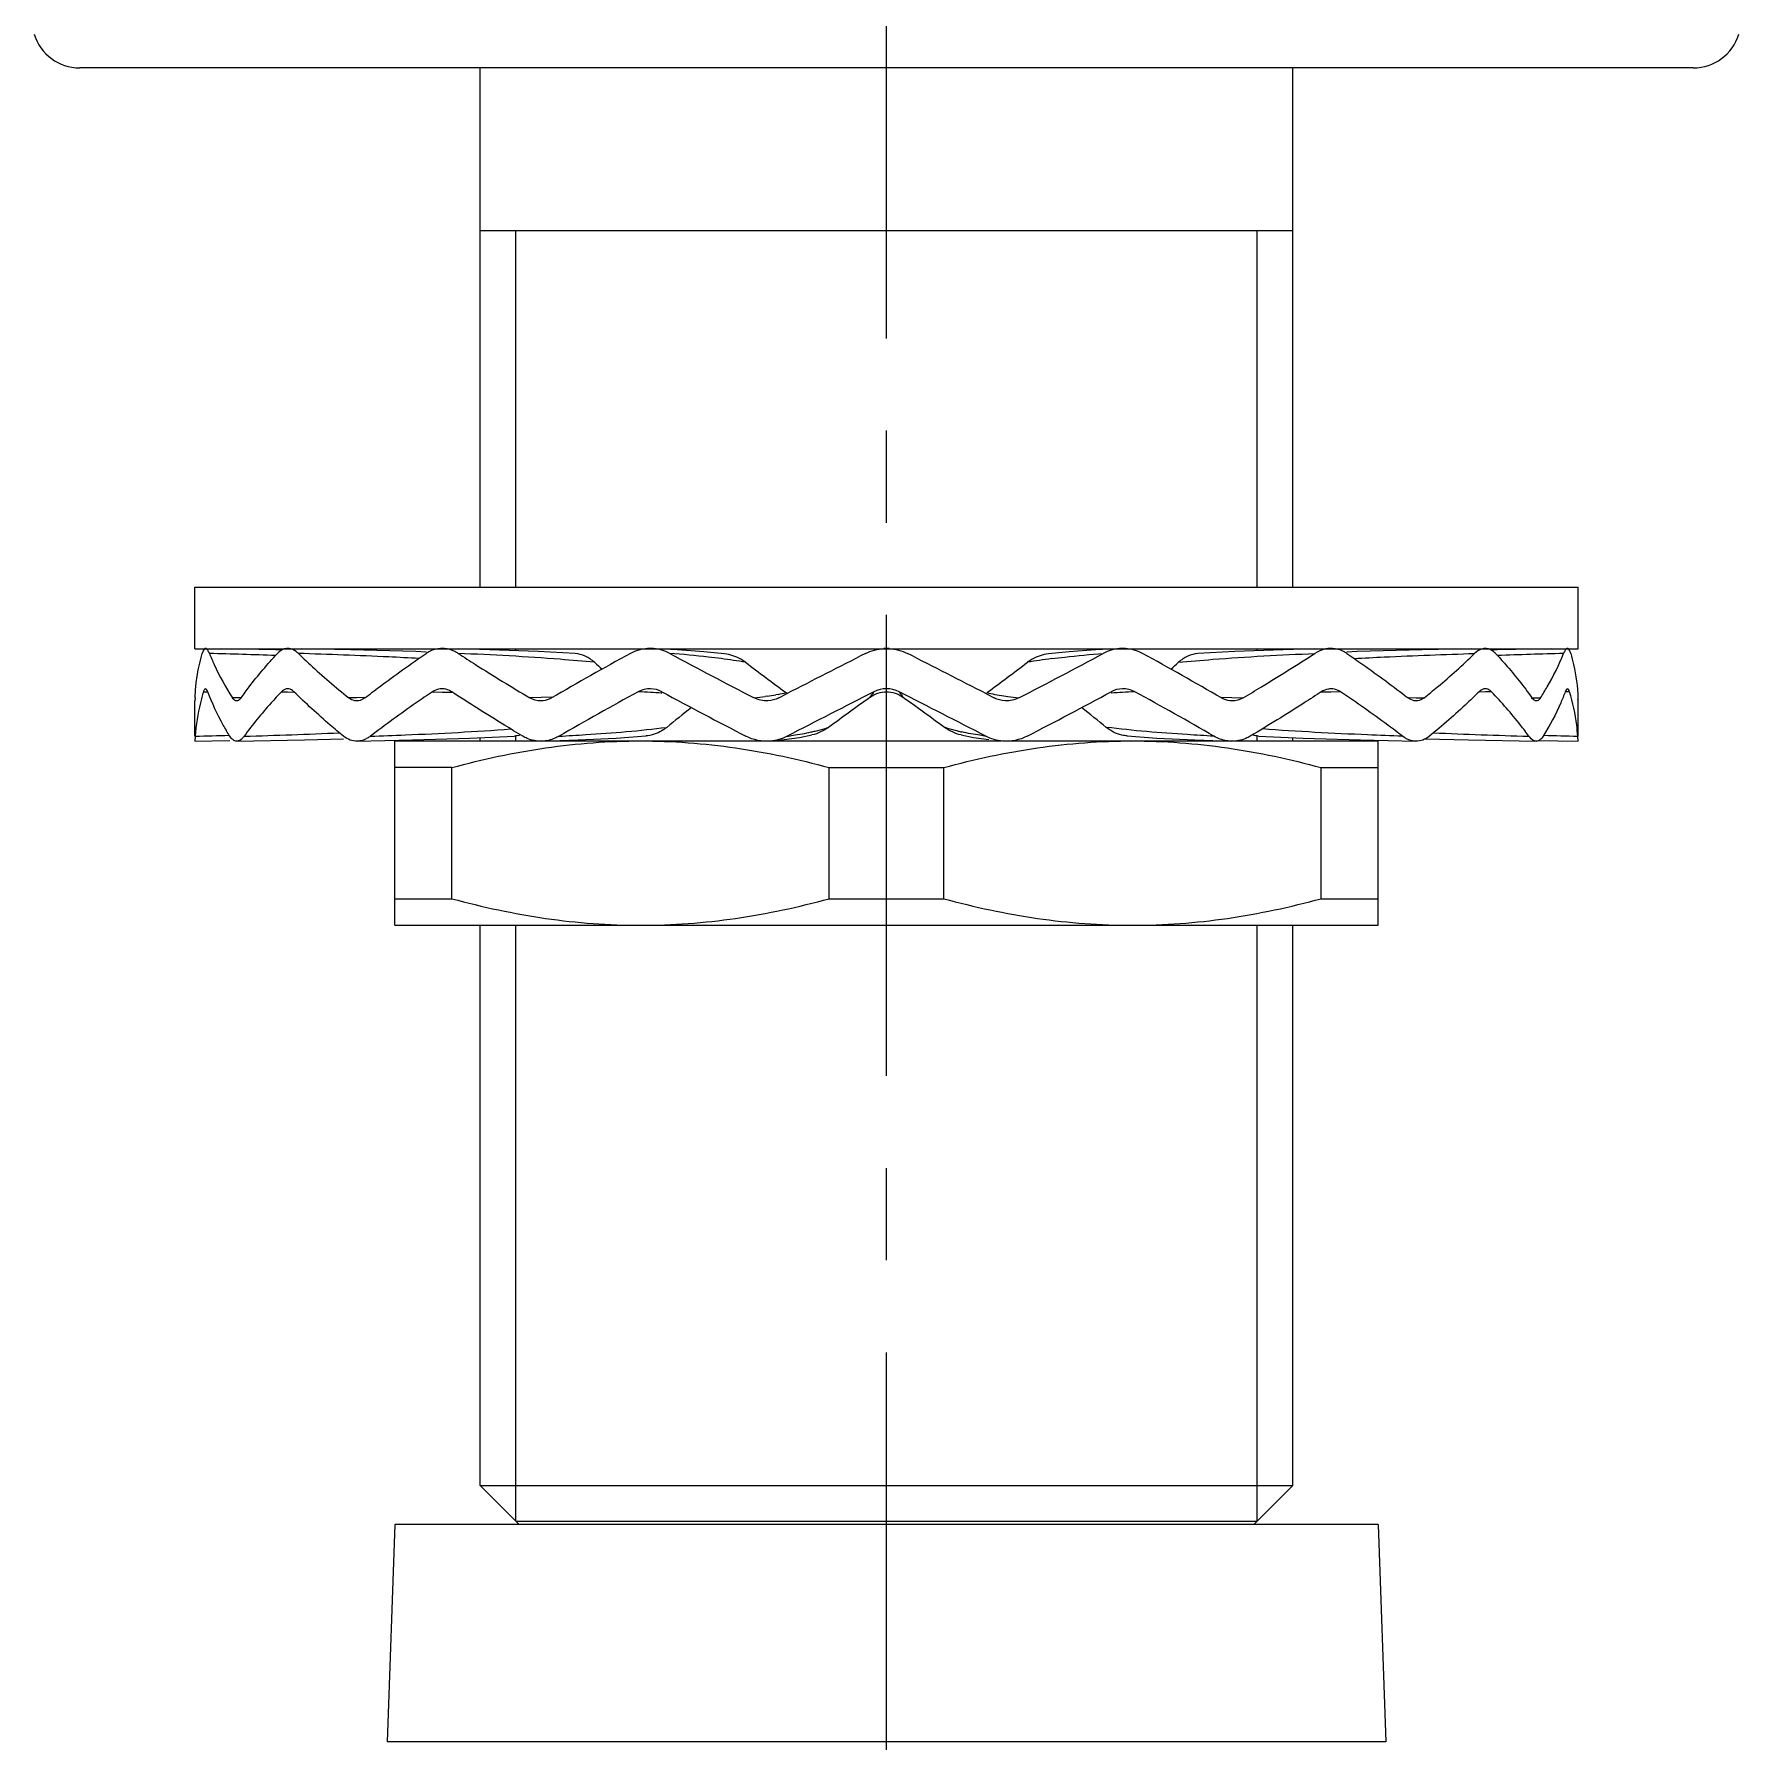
# Model space of a CAD drawing. Extents: x 0 to 1693, y 0 to 1240.
# Drawn here: x 455 to 510.4, y 376.7 to 432.3 of the extents above; entities that cross this region are included whole.
import ezdxf

# ---------------------------------------------------------------- set-up
doc = ezdxf.new("R2010")
doc.units = 0
doc.header["$LTSCALE"] = 40
doc.header["$MEASUREMENT"] = 0
doc.linetypes.add('CENTER', pattern=[0.6, 0.375, -0.075, 0.075, -0.075])
for name, color, linetype in [('DEF_LAYER_ASSEM_MEMBER', 7, 'CONTINUOUS'), ('DEF_LAYER_AXIS', 7, 'CONTINUOUS'), ('DEF_LAYER_ROUND_FEAT', 7, 'CONTINUOUS')]:
    doc.layers.add(name, color=color, linetype=linetype)

msp = doc.modelspace()

# ---------------------------------------------------------------- linework, layer by layer
at = {"layer": 'DEF_LAYER_ASSEM_MEMBER', "color": 7, "linetype": 'Continuous'}
for p, q in [((508.9396872734178, 431.1576861618585), (456.4396872734178, 431.1576861618585)), ((469.4691872734174, 414.2576861618585), (469.4691872734174, 431.1576861618585)), ((495.9101872734177, 414.2576861618585), (495.9101872734177, 431.1576861618585)), ((495.9101872734177, 425.8576861618585), (469.4691872734174, 425.8576861618585)), ((460.1896872734178, 412.2576861618585), (460.1896872734178, 414.2576861618585)), ((460.1896872734178, 414.2576861618585), (505.1896872734178, 414.2576861618585)), ((505.1896872734178, 412.2576861618585), (505.1896872734178, 414.2576861618585)), ((460.1896872734178, 412.2576861618585), (505.1896872734178, 412.2576861618585)), ((469.4691872734174, 412.2329206031585), (469.4691872734174, 412.2576861618585)), ((495.9101872734177, 412.2329206181585), (495.9101872734177, 412.2576861618585)), ((466.6896872734178, 403.2576861618585), (466.6896872734178, 409.2576861618585)), ((466.6896872727175, 409.2576861618585), (471.3696588502175, 409.2576861618585)), ((469.4691872734174, 409.2576861618585), (469.4691872734174, 409.3659861151585)), ((471.7274559157177, 409.2576861618585), (478.7027205784175, 409.2576861618585)), ((478.9490492666177, 409.2576861618585), (486.4303230125179, 409.2576861618585)), ((486.6766511385176, 409.2576861618585), (493.6519169672174, 409.2576861618585)), ((494.0097132080177, 409.2576861618585), (498.6896872735178, 409.2576861618585)), ((495.9101872734177, 409.2576861618585), (495.9101872734177, 409.3659859283586)), ((498.6896872734178, 403.2576861618585), (498.6896872734178, 409.2576861640586)), ((468.5506726945177, 408.3916607580585), (466.6896872734178, 408.3916607580585)), ((468.5506726945177, 404.1237115656585), (468.5506726945177, 408.3916607580585)), ((480.8287018523179, 404.1237115656585), (480.8287018523179, 408.3916607580585)), ((480.8287018523179, 408.3916607580585), (484.5506726945177, 408.3916607580585)), ((484.5506726945177, 404.1237115656585), (484.5506726945177, 408.3916607580585)), ((496.8287018523179, 404.1237115656585), (496.8287018523179, 408.3916607580585)), ((496.8287018523179, 408.3916607580585), (498.6896872734178, 408.3916607580585)), ((466.6896872734178, 404.1237115656585), (468.5506726945177, 404.1237115656585)), ((480.8287018523179, 404.1237115656585), (484.5506726945177, 404.1237115656585)), ((496.8287018523179, 404.1237115656585), (498.6896872734178, 404.1237115656585)), ((466.6896872734178, 403.2576861618585), (498.6896872735178, 403.2576861618585)), ((469.4691872734174, 385.0281861618585), (469.4691872734174, 403.2576861618585)), ((495.9101872734177, 385.0281861618585), (495.9101872734177, 403.2576861618585)), ((470.7396872734175, 383.7576861618585), (469.4691872734174, 385.0281861618585)), ((469.4691872734174, 385.0281861618585), (495.9101872734177, 385.0281861618585)), ((494.6396872734176, 383.7576861618585), (495.9101872734177, 385.0281861618585)), ((466.6896872734178, 383.7576861618585), (466.4428044524175, 376.6878871684585)), ((498.6896872734178, 383.7576861618585), (466.6896872734178, 383.7576861618585)), ((470.6311872734177, 383.8661861618585), (494.7481872734179, 383.8661861618585)), ((498.6896872734178, 383.7576861618585), (498.9365700944177, 376.6878871684585))]:
    msp.add_line(p, q, dxfattribs=at)
at = {"layer": 'DEF_LAYER_ASSEM_MEMBER', "color": 2, "linetype": 'Continuous'}
for p, q in [((470.6311872734177, 414.2576861618585), (470.6311872734177, 425.8576861618585)), ((494.7481872734179, 414.2576861618585), (494.7481872734179, 425.8576861618585)), ((470.6311872734177, 412.1911707852585), (470.6311872734177, 412.2576861618585)), ((494.7481872734179, 412.1911707613585), (494.7481872734179, 412.2576861618585)), ((470.6311872734177, 409.2576861618585), (470.6311872734177, 409.4219868737585)), ((494.7481872734179, 409.2576861618585), (494.7481872734179, 409.4219897815585)), ((470.6311872734177, 383.8661861618585), (470.6311872734177, 403.2576861618585)), ((494.7481872734179, 383.8661861618585), (494.7481872734179, 403.2576861618585))]:
    msp.add_line(p, q, dxfattribs=at)
at = {"layer": 'DEF_LAYER_ASSEM_MEMBER', "color": 9, "linetype": 'Continuous'}
msp.add_line((498.9365700944177, 376.6878871684585), (466.4428044524175, 376.6878871684585), dxfattribs=at)
at = {"layer": 'DEF_LAYER_ASSEM_MEMBER', "color": 7, "linetype": 'Continuous'}
for centre, start, end in [((456.4396872734178, 432.7076861618585), 196.9593298042024, 270), ((508.9396872734178, 432.7076861618585), 270, 343.0406701957976)]:
    msp.add_arc(centre, 1.55, start, end, dxfattribs=at)
for points, start_tangent, end_tangent in [([(468.5506726945177, 408.3916607580585), (471.5986355351179, 409.0306288618585), (474.6896875039174, 409.2576861703585)], (0.9654177583486245, 0.2607077901887798), (1, 1.126561312393323e-10)), ([(474.6896875039174, 409.2576861703585), (477.7807393283174, 409.0306288160585), (480.8287018523179, 408.3916607580585)], (1, -1.609373422511031e-11), (0.9654177583496905, -0.2607077901848331)), ([(484.5506726945177, 408.3916607580585), (487.5986354207175, 409.0306288452585), (490.6896872735178, 409.2576861618585)], (0.965417758350311, 0.2607077901825346), (1, 0)), ([(490.6896872735178, 409.2576861618585), (493.7807392141176, 409.0306288325585), (496.8287018523179, 408.3916607580585)], (1, -1.609373363172236e-11), (0.9654177583481233, -0.2607077901906359)), ([(468.5506726945177, 404.1237115656585), (471.5986354207175, 403.4847434784585), (474.6896872735178, 403.2576861618585)], (0.965417758350311, -0.2607077901825346), (1, -1.126561354184304e-10)), ([(474.6896872735178, 403.2576861618585), (477.7807392141176, 403.4847434912585), (480.8287018523179, 404.1237115656585)], (1, 8.738897362025242e-09), (0.9654177583481233, 0.2607077901906359)), ([(484.5506726945177, 404.1237115656585), (487.5986354207175, 403.4847434784585), (490.6896872735178, 403.2576861618585)], (0.965417758350311, -0.2607077901825346), (1, 0)), ([(490.6896872735178, 403.2576861618585), (493.7807392141176, 403.4847434911585), (496.8287018523179, 404.1237115656585)], (1, 1.609373363172236e-11), (0.9654177583481233, 0.2607077901906359))]:
    msp.add_spline(points, degree=3, dxfattribs=dict(at, start_tangent=start_tangent, end_tangent=end_tangent))
at = {"layer": 'DEF_LAYER_AXIS', "color": 1, "linetype": 'CENTER'}
msp.add_line((482.6896872734178, 302.3576861618585), (482.6896872734178, 580.5508332085585), dxfattribs=at)
at = {"layer": 'DEF_LAYER_AXIS', "color": 7, "linetype": 'Continuous'}
for p, q in [((460.1896872734178, 409.4114599573585), (460.1896872734178, 410.5604794863585)), ((505.1896872734178, 409.4114599573585), (505.1896872734178, 410.5604794863585))]:
    msp.add_line(p, q, dxfattribs=at)
at = {"layer": 'DEF_LAYER_ROUND_FEAT', "color": 7, "linetype": 'Continuous'}
for p, q in [((462.8664868707178, 412.2247180764585), (461.0589125766178, 412.2576861618585)), ((463.0246149062177, 412.2205400035585), (462.8100497342175, 412.2259115920585)), ((465.2656694533175, 412.2246188836585), (463.6713497776177, 412.2576861618585)), ((467.3738297543177, 412.1638614007585), (465.2656691239176, 412.2246188904585)), ((467.7141852772174, 412.1503341273585), (467.3738280005177, 412.1638614704585)), ((475.8856985168177, 412.2222569199586), (475.2112483317178, 412.2576861618585)), ((498.0055397780175, 412.1638612561585), (497.6651892744176, 412.1503342547585)), ((500.1137054230176, 412.2246188904585), (498.0055447925179, 412.1638614007585)), ((501.7080247692174, 412.2576861618585), (500.1137054230176, 412.2246188904585)), ((502.5693248126177, 412.2259115920585), (502.3545441658175, 412.2207051040585)), ((504.3204619703174, 412.2576861618585), (502.5128876762178, 412.2247180764585)), ((504.3183727790174, 412.2576861618585), (502.5693248126177, 412.2259115920585)), ((460.1933936445175, 410.6585035582585), (460.1896872734178, 410.5604794863585)), ((479.1854211503178, 410.6585035582585), (479.4409855422177, 410.7901531610585)), ((485.9383890038175, 410.7901531614585), (486.1939533965178, 410.6585035582585)), ((505.1892474731176, 410.5715469148585), (505.1879705734177, 410.6044882037585)), ((505.1896872734178, 410.5604794863585), (505.1892474731176, 410.5715469148585)), ((460.1999782241178, 409.4114599573585), (460.1896872734178, 409.2480743618585)), ((460.1896872734178, 409.2480743618585), (461.3261165014178, 409.2684500553585)), ((461.5494756506178, 409.2480978745585), (463.7531983458175, 409.2901456734585)), ((463.7531986245176, 409.2901456787585), (465.0265163207177, 409.3238393851585)), ((465.4661248220177, 409.2481991808585), (467.2662083667178, 409.2903319247586)), ((467.2662078393178, 409.2903319124586), (469.1346384268177, 409.3509829534585)), ((469.1346406920175, 409.3509830549585), (470.5817863593174, 409.4158816809585)), ((478.9108856958178, 409.2537417486585), (479.3630640397178, 409.3004768468585)), ((485.1160326232175, 409.4519624925586), (485.5238858465177, 409.3711174205585)), ((485.5238858465177, 409.3711174205585), (486.0163126422176, 409.3004765845585)), ((492.7207874154178, 409.2910792162585), (493.9051140636175, 409.2486057665585)), ((498.1131672593174, 409.2903318945585), (499.9132602292175, 409.2481989702585)), ((503.8970330198176, 409.2712511037585), (505.1896872734178, 409.2480743618585)), ((505.1896872734178, 409.2480743618585), (505.1793963227178, 409.4114599573585))]:
    msp.add_line(p, q, dxfattribs=at)
at = {"layer": 'DEF_LAYER_ROUND_FEAT', "color": 9, "linetype": 'Continuous'}
for p, q in [((460.4642487190176, 410.8568687654586), (460.5298539776177, 410.8557576095585)), ((460.5298539776177, 410.8557576095585), (460.6060566259175, 410.8544562014585)), ((461.5456362061177, 410.6609211641585), (461.4104124972177, 410.6585035582585)), ((461.6897542284178, 410.6635427759585), (461.5456362061177, 410.6609211641585)), ((463.0031362717177, 410.8568687654586), (463.2043593838175, 410.8529325371585)), ((463.2043593838175, 410.8529325371585), (463.4115377776175, 410.8487657625585)), ((465.4557453544176, 410.6643517148585), (465.1940259366174, 410.6585035582585)), ((465.7190572324175, 410.6704807669586), (465.4557453544176, 410.6643517148585)), ((467.9165124179176, 410.8568687654586), (468.2316386873176, 410.8483562402585)), ((468.2316386873176, 410.8483562402585), (468.5421121135178, 410.8394599686585)), ((471.4482445418175, 410.6713037651585), (471.0878743416179, 410.6585035582585)), ((471.7946583857179, 410.6847364199585), (471.4482445418175, 410.6713037651585)), ((475.3659913897177, 410.8129453881585), (475.3758029321175, 410.8122863246585)), ((478.8049005783178, 410.7108386343585), (478.7464844818178, 410.7025049399585)), ((479.1602321775176, 410.7719484674585), (479.0930913905177, 410.7588363819585)), ((486.2191423683175, 410.7719484700585), (486.2862831194175, 410.7588363955585)), ((486.5743468489177, 410.7108572254585), (486.6328900492176, 410.7025049427585)), ((490.0133831342177, 410.8129453856585), (490.0035716154175, 410.8122863236586)), ((493.5847161678175, 410.6847364190585), (493.9311182667175, 410.6713042010585)), ((493.9311182667175, 410.6713042010585), (494.2915002053178, 410.6585035582585)), ((497.1477345884177, 410.8483562045585), (496.8372624396175, 410.8394599690586)), ((497.4628621290176, 410.8568687654586), (497.1477345884177, 410.8483562045585)), ((499.6603173188178, 410.6704807670585), (499.9236257510174, 410.6643517936585)), ((499.9236257510174, 410.6643517936585), (500.1853486103178, 410.6585035582585)), ((502.1750122710177, 410.8529324794586), (501.9678367720176, 410.8487657622585)), ((502.3762382751174, 410.8568687654586), (502.1750122710177, 410.8529324794586)), ((503.6896203197175, 410.6635427762585), (503.8337361912177, 410.6609212031585)), ((503.8337361912177, 410.6609212031585), (503.9689620496174, 410.6585035582585)), ((504.8495192750179, 410.8557575873585), (504.7733179213178, 410.8544562011585)), ((504.9151258279176, 410.8568687654586), (504.8495192750179, 410.8557575873585))]:
    msp.add_line(p, q, dxfattribs=at)
at = {"layer": 'DEF_LAYER_ROUND_FEAT', "color": 7, "linetype": 'Continuous'}
for points in [[(472.5574270289176, 412.0986389206585), (471.3528668084177, 412.1631463567585), (469.7790197405175, 412.2242623541585), (468.7589813772174, 412.2527672626585)], [(477.4228255785174, 412.0914119147585), (476.7502846418174, 412.1591329745585), (475.8856985168177, 412.2222569199586)], [(490.1681244566175, 412.2576861618585), (489.4936775178176, 412.2222570145585), (488.6290773828177, 412.1591319720585), (487.9566715365177, 412.0914261743585)], [(496.6203931648179, 412.2527672962585), (495.6003559432174, 412.2242623927585), (494.0264973935177, 412.1631459156586), (492.8220458943179, 412.0986450100585)], [(471.4742462734175, 409.2486053299585), (472.6585886178177, 409.2910792800585), (473.8929947772176, 409.3524798085585), (474.8552387466175, 409.4186066440585)], [(479.3630640397178, 409.3004768468585), (479.8554766201178, 409.3711155232585), (480.2634693193177, 409.4519916964585)], [(490.5242412149178, 409.4185982550585), (491.4863684154175, 409.3524804305585), (492.7207874154178, 409.2910792162585)], [(494.7976659851174, 409.4158776400585), (496.2447276462176, 409.3509832565585), (498.1131672593174, 409.2903318945585)], [(500.2129461461177, 409.3275416561585), (501.6261764934179, 409.2901456657585), (503.8298988963174, 409.2480978745585)]]:
    msp.add_lwpolyline(points, dxfattribs=at)
at = {"layer": 'DEF_LAYER_ROUND_FEAT', "color": 9, "linetype": 'Continuous'}
for centre, radius, start, end in [((453.4875964680177, 152.8051502801585), 259.3979347789, 87.94019566390311, 88.41560208109458), ((474.9261954555177, 393.5973879266585), 18.4930422711, 80.11044485540003, 82.58020405110217), ((490.4532361363176, 393.5970311314585), 18.493403562, 97.41982883349407, 99.88953939939513), ((511.8918035399174, 152.8043385745585), 259.3987468781, 91.58439858330402, 92.05980351450454), ((472.0959535416177, 360.8546754021585), 50.0654429762, 86.66409494299587, 87.1196632393056), ((472.5844001190176, 369.2523094814585), 41.6536157729, 86.17098951730621, 86.66266940069771), ((477.2974689678176, 421.1966411298585), 10.5937028622, 275.8709116086002, 277.8616095277014), ((477.8017102770177, 417.6234357482585), 6.9850117852, 278.2573987165008, 280.6540705699989), ((478.2351941079178, 415.3938227749585), 4.7135355673, 281.3178376033025, 284.5607880679008), ((487.1441767016177, 415.3938066872585), 4.7135190567, 255.4392067378033, 258.6821685451001), ((487.5775856275177, 417.6229830387585), 6.984552334, 259.3458765306981, 261.7416524741959), ((488.0819054373178, 421.1966398034585), 10.5937015282, 262.1383901636935, 264.1290884206044), ((492.7949471507177, 369.2527395281585), 41.6531848637, 93.33737783080387, 93.82901258039584), ((493.2833991788175, 360.8550885594585), 50.0650292442, 92.88033557320497, 93.33594944299696), ((478.5835029619175, 417.0702357749585), 7.700526990599999, 282.4336251206965, 283.4073126768044), ((486.7958779099176, 417.0702572662585), 7.700549493500001, 256.5926776913013, 257.5673418532004), ((452.2623559791177, 697.7826569484585), 288.4804206544, 271.5767089464017, 271.795968732394), ((455.5746340703176, 627.4847252799585), 218.1617916334, 271.6322968947046, 272.4470826636937), ((509.8047711675176, 627.4857450481586), 218.162811862, 267.5529206826055, 268.3677026772057), ((513.1169640287176, 697.7807554758585), 288.4785184011, 268.2040302573963, 268.4232914903039)]:
    msp.add_arc(centre, radius, start, end, dxfattribs=at)
at = {"layer": 'DEF_LAYER_ROUND_FEAT', "color": 7, "linetype": 'Continuous'}
for centre, radius, start, end in [((463.2041338930176, 411.8944399698585), 0.3728578305, 88.98077885200576, 95.4498330531973), ((463.2038473398175, 411.8856732601586), 0.3816282727, 83.05199546830221, 88.96117615319693), ((468.2269885121177, 411.3905594626585), 0.8767382868000001, 88.62661322010315, 92.9359165895971), ((468.2266701536178, 411.3796544036585), 0.8876478452, 84.96320490370377, 88.62294067360567), ((527.7248899889178, 314.4734386829585), 111.2640831162, 118.6617914059031, 120.177141158299), ((504.7586818723175, 446.7651211355585), 47.0956266132, 227.9102870009949, 228.3124432295957), ((474.9942783280176, 410.9454335886585), 1.3218623348, 87.42384115960624, 93.32647391610575), ((474.9938448899175, 410.9359962151585), 1.3313096524, 85.01308267720177, 87.42346176480571), ((578.4625039098178, 603.9774093212585), 217.6889804659, 241.8130622269949, 242.6293427034004), ((569.3126119622175, 532.6013614726585), 151.3555381353, 232.9420552434934, 233.5646414526018), ((770.2820236038178, -154.6083012424414), 635.8175222991999, 116.9613372902025, 117.2212956193049), ((482.6896872731177, 410.7695116174585), 1.4977832831, 86.87586011229975, 93.12425016290281), ((122.7525678402176, -296.0352537830415), 794.6735786451, 62.80468738009643, 63.0126797104977), ((390.1966946041175, 540.4632941646585), 161.1670117808, 306.4543095189977, 307.0389937848989), ((376.9697728283177, 622.8606936001585), 239.0314763293, 297.4070996082064, 298.1504954614985), ((490.3855297480177, 410.9359949825585), 1.3313108883, 92.57716264040101, 94.98724536609434), ((490.3850962096176, 410.9454326883586), 1.3218632342, 86.67364526549622, 92.57678401200117), ((433.8576483886177, 307.7404896940585), 118.9931708928, 59.87207548509515, 61.28899195060684), ((460.6206926881177, 446.7651211205585), 47.0956265929, 311.6875567761979, 312.0897129990951), ((497.1527045187177, 411.3796523315585), 0.887649921, 91.37781715800384, 95.03726155949994), ((497.1523860174175, 411.3905583449585), 0.8767394041, 87.06472328460363, 91.37414621219939), ((502.1755273688177, 411.8856711126585), 0.3816304255, 91.03998303139518, 96.94875959030011), ((502.1752406347177, 411.8944394265585), 0.3728583735, 84.55106855169979, 91.02038430479541), ((533.8473970570176, 302.1987701856585), 123.7555820715, 118.5972875504056, 119.9655257095984), ((582.5071086301177, 610.2569207735585), 226.3553808136, 241.7530449387061, 242.5360845886006), ((479.9395068313179, 411.5344835148585), 0.8738439097, 233.5395887762976, 237.2136336336975), ((880.4534003830177, -371.3458272585415), 877.7141175628, 116.9778927142028, 117.1851468143968), ((797.3328044728178, -25.22011419534152), 537.9073976537001, 125.8679410730959, 126.0464333900954), ((482.6896872734178, 410.0552072920585), 0.8996855459, 63.00501985449416, 116.9949801455058), ((177.7496774515178, -189.8080432768415), 673.8219162232, 62.78349655939884, 63.05346391199323), ((168.0465700741177, -25.22011419534152), 537.9073976537001, 53.95356660990461, 54.13205892690411), ((392.0075460492176, 592.9708801428585), 206.8043959966, 297.4269010399964, 298.2839694327005), ((435.5082232836176, 309.2897477782585), 115.6264733095, 59.98637482779716, 61.45081191220658), ((527.6947686841177, 411.4605768932585), 22.5230737032, 182.0408020777004, 182.1783033584996), ((525.8625926308177, 347.5675391087585), 79.9561210561, 128.2689796295934, 129.0061245241937), ((439.5167817715178, 347.5675389287585), 79.9561212869, 50.99387547649582, 51.7310203949983)]:
    msp.add_arc(centre, radius, start, end, dxfattribs=at)
for points, start_tangent, end_tangent in [([(460.1933936445175, 410.6585035582585), (460.2174534881178, 411.0198540300585), (460.4234917677177, 412.1039123663585)], (0.03561507927678823, 0.9993655818208411), (0.2717035922623831, 0.9623809837853804)), ([(460.5180222914178, 412.2652378992585), (460.4674334307178, 412.2161846409585), (460.4234917677177, 412.1039123663585)], (-0.9555544286685956, -0.2948147449701828), (-0.2717036021460157, -0.9623809809949901)), ([(460.5322170847176, 412.2672924600585), (460.5250797810177, 412.2668343598585), (460.5180222914178, 412.2652378992585)], (-0.9998781617879975, 0.01560966301543301), (-0.9555544290177804, -0.2948147438384044)), ([(460.5463814350178, 412.2648973144585), (460.5392661853175, 412.2666384694585), (460.5322170847176, 412.2672924600585)], (-0.9525407934836967, 0.3044109668678996), (-0.9998781618588132, 0.0156096584793186)), ([(460.6598031096178, 412.1039123663585), (460.6027584913177, 412.2153712832585), (460.5463814350178, 412.2648973144585)], (-0.3708123330618648, 0.9287078193109051), (-0.9525407942010985, 0.3044109646230576)), ([(460.6598031096178, 412.1039123663585), (460.8150108532177, 411.7425621172586), (461.4104124972177, 410.6585035582585)], (0.3708123193939387, -0.9287078247682033), (0.5378299661616472, -0.8430533360936077)), ([(461.6897598135174, 410.6585035582585), (461.9548855379176, 411.0198540300585), (462.8728122179177, 412.1039123663585)], (0.5761645360524743, 0.8173337307339255), (0.6809631325007198, 0.7323176989359245)), ([(463.1687220306176, 412.2656123849586), (463.0906633055179, 412.2497030167585), (462.8728122179177, 412.1039123663585)], (-0.9954699210916184, -0.09507700143487524), (-0.6809631470183066, -0.7323176854363986)), ([(463.5532436081176, 412.1039123663585), (463.4798896553175, 412.1664706516585), (463.2500123645177, 412.2644989838585)], (-0.7183961136316683, 0.6956342601675936), (-0.9926909757795579, 0.120683994820478)), ([(463.5532436081176, 412.1039123663585), (463.9358700550179, 411.7425621160585), (465.1940259366174, 410.6585035582585)], (0.7183960990466486, -0.6956342752298493), (0.7770720374883996, -0.6294116685871239)), ([(465.7190271599175, 410.6585035582585), (466.1932406901178, 411.0198540300585), (467.7123402657176, 412.1039123663585)], (0.7901569686169768, 0.6129045316735962), (0.8259768692120161, 0.5637040105646898)), ([(468.1820828625177, 412.2661469831585), (467.8230000927178, 412.1694111818585), (467.7123402657176, 412.1039123663585)], (-0.998684772459306, -0.0512710957353601), (-0.8259768796352908, -0.5637039952918095)), ([(468.7548216364175, 412.1039123663585), (468.6468045999177, 412.1655940662585), (468.3046016192175, 412.2638746159585)], (-0.838951011280267, 0.5442069465486614), (-0.9961449601727099, 0.08772239350650672)), ([(468.7548216364175, 412.1039123663585), (469.3187163876178, 411.7425621172586), (471.0878743416179, 410.6585035582585)], (0.8389510008120309, -0.544206962686524), (0.8596049004209019, -0.5109593087246493)), ([(473.1907773210178, 411.8156356464585), (472.8870809860177, 412.0159204521585), (472.5574296137174, 412.0986154882585)], (-0.7420685075234731, 0.6703240486077501), (-0.9981000246617013, 0.0616144526090371)), ([(474.9175768541177, 412.2650687337585), (474.3583574048175, 412.1039123663585)], (-0.9983103061609506, -0.05810793932699056), (-0.876856627066174, -0.4807519688676614)), ([(475.6371501173176, 412.1039123663585), (475.1095733396178, 412.2622662919586)], (-0.8812562310130602, 0.4726388211950599), (-0.9962159903697451, 0.08691202754295844)), ([(478.1023664934178, 411.8156356464585), (477.9458775891176, 411.9186585531585), (477.4228253860174, 412.0914080879585)], (-0.7979223506189458, 0.6027602528225765), (-0.993317637431398, 0.1154126126890198)), ([(482.0092558833176, 412.1039123663585), (482.6080559364177, 412.2650687337585)], (0.8910050700729627, 0.4539933535904185), (0.9985114791363375, 0.05454196579665474)), ([(482.7713157313178, 412.2650688908585), (483.3701186636176, 412.1039123663585)], (0.9985115842101945, -0.05454004215297249), (0.8910050705336116, -0.4539933526863513)), ([(487.9566717297175, 412.0914223193585), (487.4335243737178, 411.9186741614585), (487.2770080535174, 411.8156356464585)], (-0.9933283222719175, -0.1153206146899052), (-0.7979223592264983, -0.6027602414280647)), ([(490.2697935974174, 412.2622656279585), (489.7422244296176, 412.1039123663585)], (-0.9962154923975541, -0.08691773528514601), (-0.8812562304588344, -0.4726388222284391)), ([(491.0210171421177, 412.1039123663585), (490.4617949907179, 412.2650688908585)], (-0.8768566275688875, 0.4807519679507483), (-0.9983104255555915, 0.05810588805804376)), ([(492.8220433046176, 412.0986215524586), (492.4923410153178, 412.0159416434585), (492.1885972258178, 411.8156356464585)], (-0.998106834375705, -0.06150404192009534), (-0.7420685174814918, -0.6703240375839292)), ([(494.2915002053178, 410.6585035582585), (494.8935445472175, 411.0198540300585), (496.6245529104176, 412.1039123663585)], (0.8596049004098916, 0.5109593087431724), (0.8389510008234301, 0.5442069626689511)), ([(497.0747656722178, 412.2638739770586), (496.9589880914177, 412.2460700013585), (496.6245529104176, 412.1039123663585)], (-0.9961442452821426, -0.08773051117638864), (-0.8389510105883725, -0.5442069476152878)), ([(497.6670342811176, 412.1039123663585), (497.5563722175175, 412.1694123130585), (497.1972819457178, 412.2661474828585)], (-0.8259768803070435, 0.5637039943075125), (-0.9986853440416319, 0.05125996094855657)), ([(497.6670342811176, 412.1039123663585), (498.1889755651177, 411.7425621172586), (499.6603473869177, 410.6585035582585)], (0.8259768692092572, -0.5637040105687324), (0.7901569686233182, -0.6129045316654206)), ([(500.1853486103178, 410.6585035582585), (500.6227003206177, 411.0198540292586), (501.8261309388176, 412.1039123663585)], (0.777072037484107, 0.6294116685924235), (0.7183960990461269, 0.6956342752303882)), ([(502.1293570914177, 412.2644983650585), (502.0520438779176, 412.2472732351586), (501.8261309388176, 412.1039123663585)], (-0.9926893846212854, -0.1206970822357104), (-0.7183961128240022, -0.6956342610016873)), ([(502.5065623289174, 412.1039123663585), (502.4374934673178, 412.1683127089585), (502.2106467079175, 412.2656129394585)], (-0.6809631478569951, 0.7323176846565241), (-0.9954714113281542, 0.09506139715117273)), ([(502.5065623289174, 412.1039123663585), (502.8326650210174, 411.7425621172586), (503.6896147334178, 410.6585035582585)], (0.6809631325132711, -0.7323176989242532), (0.5761645360743415, -0.8173337307185108)), ([(503.9689620496174, 410.6585035582585), (504.1888700592176, 411.0198540300585), (504.7195714373174, 412.1039123663585)], (0.5378299661699754, 0.8430533360882948), (0.3708123193665603, 0.9287078247791347)), ([(504.8329910349175, 412.2648966507585), (504.7766149746176, 412.2153697516585), (504.7195714373174, 412.1039123663585)], (-0.9525288236394469, -0.3044484195000057), (-0.3708123321895612, -0.9287078196591965)), ([(504.8471545695174, 412.2672924147585), (504.8401058717177, 412.2666380484585), (504.8329910349175, 412.2648966507585)], (-0.9998771613963031, -0.01567361215774207), (-0.9525288236271183, -0.3044484195385783)), ([(504.8613501722175, 412.2652385417585), (504.8542922813176, 412.2668347193585), (504.8471545695174, 412.2672924147585)], (-0.9555676628656978, 0.2947718468330855), (-0.9998771614194508, -0.01567361068106368)), ([(504.9558827791175, 412.1039123663585), (504.9119401880175, 412.2161862292585), (504.8613501722175, 412.2652385417585)], (-0.2717036027704076, 0.9623809808187093), (-0.9555676620665364, 0.2947718494237429)), ([(504.9558827791175, 412.1039123663585), (505.0468140819175, 411.7425621172586), (505.1859809023176, 410.6585035582585)], (0.2717035922684977, -0.9623809837836542), (0.03561507926984318, -0.9993655818210886)), ([(460.4642487190176, 410.8568687654586), (460.3648139992179, 410.4955182937585), (460.1999782241178, 409.4114599573585)], (-0.2924362073752839, -0.9562850331443864), (-0.05927436192297082, -0.9982417292512996)), ([(460.4863130499175, 410.9135815960585), (460.4805752425177, 410.9015719069586), (460.4642487190176, 410.8568687654586)], (-0.4580235623039968, -0.8889400521825737), (-0.2924362107345956, -0.9562850321170938)), ([(460.5317663928176, 410.9548916496585), (460.5199388210176, 410.9523744199585), (460.4863130499175, 410.9135815960585)], (-0.9999561028762602, 0.009369755627664208), (-0.4580235630833177, -0.8889400517810311)), ([(460.6060770684176, 410.8568687654586), (460.5690732658177, 410.9298698615585), (460.5317663928176, 410.9548916496585)], (-0.3519414560665669, 0.9360220144322166), (-0.9999561028807856, 0.009369755144699966)), ([(461.3235523946178, 409.4114599573585), (461.1118186864178, 409.7728102063585), (460.6060770684176, 410.8568687654586)], (-0.5241373175490593, 0.8516337665642882), (-0.351941452988192, 0.9360220155896762)), ([(461.5476361701176, 410.5604845682585), (461.5114430796175, 410.5664515162585), (461.4104124972177, 410.6585035582585)], (-0.99995160945123, -0.009837619422141827), (-0.5378299721850759, 0.843053332250932)), ([(461.6897598135174, 410.6585035582585), (461.6553907451175, 410.6163739777585), (461.5476361701176, 410.5604845682585)], (-0.576164542266618, -0.8173337263533782), (-0.9999516094474743, -0.009837619803889787)), ([(463.0031362717177, 410.8568687654586), (462.6694367661175, 410.4955182937585), (461.7889948777174, 409.4114599573585)], (-0.6890241959364912, -0.7247383372045886), (-0.5880510999934072, -0.8088237779618894)), ([(463.2065122689178, 410.9548800363585), (463.1532489805177, 410.9490727497586), (463.0031362717177, 410.8568687654586)], (-0.9999429690115144, 0.01067982792173549), (-0.6890241996508584, -0.7247383336732603)), ([(463.4115147279176, 410.8568687654586), (463.3622655067174, 410.8988443898585), (463.2065122689178, 410.9548800363585)], (-0.7114668517214666, 0.7027196588267222), (-0.999942969011081, 0.01067982796230743)), ([(465.0241977620176, 409.4114599573585), (464.5936345530176, 409.7728102049585), (463.4115147279176, 410.8568687654586)], (-0.7723815942579149, 0.635158777670278), (-0.7114668479823335, 0.7027196626123986)), ([(465.4581659664177, 410.5605065355585), (465.3892494816178, 410.5661159226585), (465.1940259366174, 410.6585035582585)], (-0.9999270969209627, -0.01207480199488379), (-0.7770720421844113, 0.6294116627894248)), ([(465.7190271599175, 410.6585035582585), (465.6565797189178, 410.6167169964585), (465.4581659664177, 410.5605065355585)], (-0.7901569733906978, -0.6129045255193115), (-0.999927096919829, -0.01207480208877349)), ([(467.9165124179176, 410.8568687654586), (467.3887972116177, 410.4955182937585), (465.8989434956175, 409.4114599573585)], (-0.8287585803239995, -0.5596063040561182), (-0.7942067165702568, -0.6076476704099932)), ([(468.2345472739175, 410.9548382711585), (467.9915548932177, 410.9001136379585), (467.9165124179176, 410.8568687654586)], (-0.9998964697036934, 0.01438922771002474), (-0.8287585830051749, -0.5596063000853858)), ([(468.5421845120177, 410.8568687654586), (468.4687073908176, 410.8984001639585), (468.2345472739175, 410.9548382711585)], (-0.8365378623063335, 0.5479091210483267), (-0.9998964697056815, 0.01438922757188459)), ([(470.8555618794176, 409.4114599573585), (470.2581014440175, 409.7728102063585), (468.5421845120177, 410.8568687654586)], (-0.8579415061190087, 0.5137473815779962), (-0.8365378596856226, 0.5479091250495812)), ([(471.4521440045178, 410.5605947409585), (471.0878743416179, 410.6585035582585)], (-0.9998289487557711, -0.01849522181347318), (-0.8596049038690672, 0.5109593029236791)), ([(471.7952065764175, 410.6585035582585), (471.7134017255175, 410.6173641598585), (471.4521440045178, 410.5605947409585)], (-0.8642494731528122, -0.5030634633474057), (-0.999828948755886, -0.01849522180726293)), ([(475.0156719677175, 410.9546029457585), (474.6117514804178, 410.8568687654586)], (-0.9996347548347418, 0.02702511658597959), (-0.8778135408621646, -0.4790024921428164)), ([(475.3792519239178, 410.8568687654586), (475.0156719677175, 410.9546029457585)], (-0.8804520594976739, 0.4741351821224667), (-0.9996347548379123, 0.02702511646870973)), ([(478.8289361148177, 410.5617121856585), (478.3810726107176, 410.6585035582585)], (-0.9985875820706506, -0.05313041439977468), (-0.8876163161380024, 0.4605836246824258)), ([(479.1854211503178, 410.6585035582585), (478.8289361148177, 410.5617121856585)], (-0.8888164984216586, -0.4582632781856537), (-0.998587582072582, -0.05313041436347373)), ([(482.1626290973177, 410.6836932089585), (482.6896872734178, 410.8544259380585)], (0.8101973600927819, 0.5861571783222376), (1, 5.414950867134654e-10)), ([(482.6896872734178, 410.8544259380585), (483.2167454496175, 410.6836932089585)], (1, 5.414950867134654e-10), (0.8101973590349341, -0.5861571797844143)), ([(486.5503097543178, 410.5617190415585), (486.1939533965178, 410.6585035582585)], (-0.9985797378132959, 0.05327764286010797), (-0.88881649840231, 0.458263278223181)), ([(486.9983019361175, 410.6585035582585), (486.5503097543178, 410.5617190415585)], (-0.8876163162217903, -0.4605836245209539), (-0.9985797378042379, 0.05327764302988214)), ([(490.3636660306174, 410.9546019568585), (490.0001226229178, 410.8568687654586)], (-0.9996335101876441, -0.02707111578656289), (-0.8804520593884217, -0.474135182325344)), ([(490.7676230664179, 410.8568687654586), (490.3636660306174, 410.9546019568585)], (-0.8778135409854663, 0.4790024919168556), (-0.999633510190743, -0.02707111567212647)), ([(493.9272187970178, 410.5605949583585), (493.6659700477176, 410.6173653460585), (493.5841679704176, 410.6585035582585)], (-0.999828626458847, 0.0185126365873547), (-0.8642494731894189, 0.5030634632845165)), ([(494.2915002053178, 410.6585035582585), (493.9272187970178, 410.5605949583585)], (-0.8596049038968914, -0.5109593028768693), (-0.9998286264570521, 0.01851263668429343)), ([(496.8371900349175, 410.8568687654586), (496.2785440899179, 410.4955182937585), (494.5238126675176, 409.4114599573585)], (-0.8365378596844295, -0.5479091250514029), (-0.8579415061250566, -0.5137473815678961)), ([(497.1448259978179, 410.9548382528585), (497.0656032235174, 410.9477550578586), (496.8371900349175, 410.8568687654586)], (-0.999896434945707, -0.01439164281330012), (-0.8365378622441333, -0.5479091211432926)), ([(497.4628621290176, 410.8568687654586), (497.3878193578175, 410.9001137806586), (497.1448259978179, 410.9548382528585)], (-0.8287585831327818, 0.5596062998964041), (-0.9998964349448528, -0.01439164287264106)), ([(499.4804310512177, 409.4114599573585), (498.9998696453176, 409.7728102063585), (497.4628621290176, 410.8568687654586)], (-0.7942067165770845, 0.6076476704010693), (-0.8287585803207531, 0.5596063040609263)), ([(499.9212051376176, 410.5605065770585), (499.8541920800176, 410.5673442106585), (499.6603473869177, 410.6585035582585)], (-0.9999269849361608, 0.01208407201562105), (-0.7901569731554869, 0.6129045258225455)), ([(500.1853486103178, 410.6585035582585), (500.1231733018176, 410.6155101962585), (499.9212051376176, 410.5605065770585)], (-0.7770720423123074, -0.6294116626315243), (-0.999926984935704, 0.01208407205343896)), ([(501.9678598189175, 410.8568687654586), (501.5924874411176, 410.4955182931585), (500.3551767848176, 409.4114599573585)], (-0.7114668479925605, -0.7027196626020442), (-0.7723815942621328, -0.6351587776651488)), ([(502.1728593851176, 410.9548800054586), (502.1203874040175, 410.9482275956585), (501.9678598189175, 410.8568687654586)], (-0.9999428314167206, -0.01069270304049345), (-0.7114668517256811, -0.7027196588224552)), ([(502.3762382751174, 410.8568687654586), (502.3285484732178, 410.8996747557585), (502.1728593851176, 410.9548800054586)], (-0.6890241996903773, 0.724738333635689), (-0.9999428314127278, -0.01069270341387292)), ([(503.5903796691177, 409.4114599573585), (503.3173140949175, 409.7728102063585), (502.3762382751174, 410.8568687654586)], (-0.5880510999846561, 0.8088237779682519), (-0.6890241959433191, 0.7247383371980972)), ([(503.8317362268176, 410.5604845894585), (503.7956018428176, 410.5669842317585), (503.6896147334178, 410.6585035582585)], (-0.999951408013015, 0.009858073482637857), (-0.5761645416936885, 0.8173337267572542)), ([(503.9689620496174, 410.6585035582585), (503.9370209952176, 410.6158505851586), (503.8317362268176, 410.5604845894585)], (-0.5378299722365232, -0.8430533322181111), (-0.9999514080116745, 0.009858073618604864)), ([(504.7732974785176, 410.8568687654586), (504.6264741177174, 410.4955182937585), (504.0558221523179, 409.4114599573585)], (-0.3519414529829151, -0.9360220155916605), (-0.5241373175599051, -0.8516337665576134)), ([(504.8476068596178, 410.9548916375585), (504.8103006180177, 410.9298689877585), (504.7732974785176, 410.8568687654586)], (-0.9999556540065435, -0.009417537913163358), (-0.3519414563155905, -0.9360220143385845)), ([(504.9151258279176, 410.8568687654586), (504.8832446172178, 410.9302119687585), (504.8476068596178, 410.9548916375585)], (-0.2924362098669069, 0.9562850323824369), (-0.9999556540097243, -0.009417537575429645)), ([(505.1793963227178, 409.4114599573585), (505.1467623185176, 409.7728102063585), (504.9151258279176, 410.8568687654586)], (-0.05927436191698038, 0.9982417292516552), (-0.2924362073959212, 0.9562850331380753)), ([(475.5379205000177, 409.6997366772586), (475.3804261557175, 409.5896075760585), (474.8552395727174, 409.4186236481585)], (-0.7769608015246249, -0.6295489757709185), (-0.9968640997017938, -0.07913258953005427)), ([(480.8061959074175, 409.6997366772586), (480.2634700725175, 409.4519907967585)], (-0.8083661357783113, -0.5886800408769103), (-0.974701454552639, -0.223510792788558)), ([(485.1160318713178, 409.4519615937585), (484.5731786394176, 409.6997366772586)], (-0.9747213289821557, 0.2234241052958707), (-0.8083661440722059, 0.5886800294878651)), ([(490.5242403855177, 409.4186152892585), (490.3440005250177, 409.4474779651586), (489.8414540469175, 409.6997366772586)], (-0.9968714557453668, 0.07903986791558508), (-0.776960810580575, 0.6295489645944755)), ([(461.5494700913177, 409.2480978539585), (461.4308163461178, 409.2885327616585), (461.3235523946178, 409.4114599573585)], (-0.9998658851265102, -0.01637717192253565), (-0.5241373291902771, 0.85163375939971)), ([(461.7889948777174, 409.4114599573585), (461.7304157784179, 409.3415404202585), (461.5494700913177, 409.2480978539585)], (-0.5880511127663005, -0.808823768675424), (-0.9998658851236369, -0.01637717209796221)), ([(465.4661144131178, 409.2481993187585), (465.2367856979176, 409.2872778565585), (465.0241977620176, 409.4114599573585)], (-0.9997981160938888, -0.02009296033716443), (-0.7723816038601501, 0.6351587659935286)), ([(465.8989434956175, 409.4114599573585), (465.7948043889178, 409.3424942418585), (465.4661144131178, 409.2481993187585)], (-0.7942067262816742, -0.6076476577169913), (-0.9997981160926287, -0.02009296039987337)), ([(470.7689324160178, 409.4535701650585), (470.5817905264175, 409.4159083494585)], (-0.9434339047644407, -0.3315606540905005), (-0.9986607747536221, -0.05173641820318807)), ([(471.4742464769179, 409.2486066093585), (471.0013162583177, 409.3373899332585), (470.8555618794176, 409.4114599573585)], (-0.9995266158970567, -0.0307659570528517), (-0.8579415130429652, 0.5137473700152124)), ([(472.0341036182176, 409.4114599573585), (471.9002591818175, 409.3442988603585), (471.4742464769179, 409.2486066093585)], (-0.8656867669947449, -0.5005860779628079), (-0.9995266158975563, -0.03076595703661525)), ([(478.9108855838176, 409.2537476267585), (478.1142961723176, 409.4114599573585)], (-0.9961065543741453, -0.08815742925510107), (-0.8871569553874017, 0.4614678065778328)), ([(479.4544843891176, 409.4114599573585), (478.9108855838176, 409.2537476267585)], (-0.8891581011702425, -0.457600121419705), (-0.9961065543784153, -0.08815742920685343)), ([(486.4684720117175, 409.2537491271585), (485.9248901577175, 409.4114599573585)], (-0.996105526502112, 0.08816904259404508), (-0.8891581006808427, 0.4576001223706528)), ([(487.2650783745175, 409.4114599573585), (486.4684720117175, 409.2537491271585)], (-0.8871569558756026, -0.4614678056392821), (-0.9961055264985565, 0.08816904263421248)), ([(493.9051138600175, 409.2486070466585), (493.7609538240176, 409.2622852599585), (493.3452709287176, 409.4114599573585)], (-0.9995262275893162, 0.03077856983472013), (-0.8656867664410189, 0.5005860789203916)), ([(494.5238126675176, 409.4114599573585), (494.3780549922176, 409.3373885404585), (493.9051138600175, 409.2486070466585)], (-0.8579415136421599, -0.5137473690145766), (-0.9995262275898646, 0.03077856981690699)), ([(494.7976618133175, 409.4159043263585), (494.6104417477177, 409.4535703047585)], (-0.9986671864894676, 0.05161250458184645), (-0.9434337060594279, 0.3315612194919262)), ([(499.9132496293178, 409.2481995298585), (499.8025866213175, 409.2602452114585), (499.4804310512177, 409.4114599573585)], (-0.9997977755654083, 0.02010989742543651), (-0.7942067255089649, 0.6076476587269368)), ([(500.3551767848176, 409.4114599573585), (500.1425838255177, 409.2872759991585), (499.9132496293178, 409.2481995298585)], (-0.772381604595107, -0.6351587650997884), (-0.9997977755658661, 0.02010989740267019)), ([(503.8298988719175, 409.2480979454585), (503.7696899543175, 409.2592235859585), (503.5903796691177, 409.4114599573585)], (-0.9998653635511432, 0.01640898445183015), (-0.5880511116117796, 0.8088237695148125)), ([(504.0558221523179, 409.4114599573585), (503.9485555987176, 409.2885308771585), (503.8298988719175, 409.2480979454585)], (-0.5241373301568562, -0.8516337588048296), (-0.9998653635482992, 0.01640898462512179))]:
    msp.add_spline(points, degree=3, dxfattribs=dict(at, start_tangent=start_tangent, end_tangent=end_tangent))
at = {"layer": 'DEF_LAYER_ROUND_FEAT', "color": 9, "linetype": 'Continuous'}
for points, start_tangent, end_tangent in [([(467.4763337212175, 411.9403784183585), (466.4943306542177, 411.9903119449585), (463.5532436081176, 412.1039123663585)], (-0.998507304033285, 0.05461834666282977), (-0.9995067975507269, 0.0314032108213534)), ([(473.1907773210178, 411.8156356464585), (472.0768025259176, 411.9132523771585), (468.7548216364175, 412.1039123663585)], (-0.9951892432467152, 0.09797127194249447), (-0.9991306428507792, 0.04168882963803005)), ([(477.3143539376179, 411.9355806267586), (476.8920378214175, 411.9872144407585), (475.6371501173176, 412.1039123663585)], (-0.9914687341630041, 0.1303447320654375), (-0.9971486717322534, 0.07546208625927786)), ([(488.0650204724175, 411.9355807265586), (488.4873366369175, 411.9872145336585), (489.7422244296176, 412.1039123663585)], (0.9914687042563679, 0.1303449595504135), (0.9971486736918173, 0.07546206036578725)), ([(492.1885972258178, 411.8156356464585), (493.3025718905178, 411.9132524178585), (496.6245529104176, 412.1039123663585)], (0.995189280595696, 0.09797089255192633), (0.9991306435956334, 0.04168881178656313)), ([(497.9030406874176, 411.9403785195585), (498.8850437975175, 411.9903120285585), (501.8261309388176, 412.1039123663585)], (0.9985072998195136, 0.05461842369699146), (0.9995067980077006, 0.03140319627671376)), ([(482.2813088172175, 410.8568687654586), (482.2560744281177, 410.8263788058586), (482.1626290973177, 410.6836932089585)], (-0.6557348879177243, -0.7549912295964302), (-0.4798571612330937, -0.8773466275157823)), ([(483.0980657296177, 410.8568687654586), (483.1233001215178, 410.8263788065585), (483.2167454496175, 410.6836932089585)], (0.6557351380991874, -0.7549910123054709), (0.4798568241260598, -0.8773468118934791)), ([(465.8989434956175, 409.4114599573585), (467.0362876242175, 409.4552015542586), (470.4600006221176, 409.6468399069586)], (0.9993774914440916, 0.03527930831116933), (0.9972755393626277, 0.073766514008595)), ([(472.0341036182176, 409.4114599573585), (472.9043058412176, 409.4622919689585), (475.5379205000177, 409.6997366772586)], (0.9985997800783519, 0.05290065431983861), (0.9923698919853658, 0.1232963806482306)), ([(479.4544843891176, 409.4114599573585), (479.6489653324174, 409.4401750074585), (480.2414916380176, 409.5503162618585)], (0.9903590681457963, 0.1385240634019594), (0.97652566263738, 0.2154010914796531)), ([(480.3690399973175, 409.5795766965585), (480.6961189556177, 409.6662089150585), (480.8061959074175, 409.6997366772586)], (0.9727242240506888, 0.2319646178730396), (0.9536157324101742, 0.301026634867759)), ([(485.0103343975179, 409.5795765984585), (484.6832555094179, 409.6662089884585), (484.5731786394176, 409.6997366772586)], (-0.9727241344430736, 0.2319649936347581), (-0.9536160076035648, 0.3010257630872111)), ([(485.9248901577175, 409.4114599573585), (485.7304406069175, 409.4401701234585), (485.1380113021178, 409.5502877973585)], (-0.9903590720483817, 0.1385240355009499), (-0.9765292509916913, 0.2153848229509371)), ([(493.3452709287176, 409.4114599573585), (492.4750687128176, 409.4622919768585), (489.8414540469175, 409.6997366772586)], (-0.9985997812216715, 0.05290063273752037), (-0.9923699494423112, 0.1232959181962837)), ([(499.4804310512177, 409.4114599573585), (498.3430869271178, 409.4552015627585), (494.9193738271179, 409.6468399753585)], (-0.9993774920165819, 0.03527929209390002), (-0.9972755323251089, 0.07376660915123354))]:
    msp.add_spline(points, degree=3, dxfattribs=dict(at, start_tangent=start_tangent, end_tangent=end_tangent))

doc.saveas('drawing.dxf')
